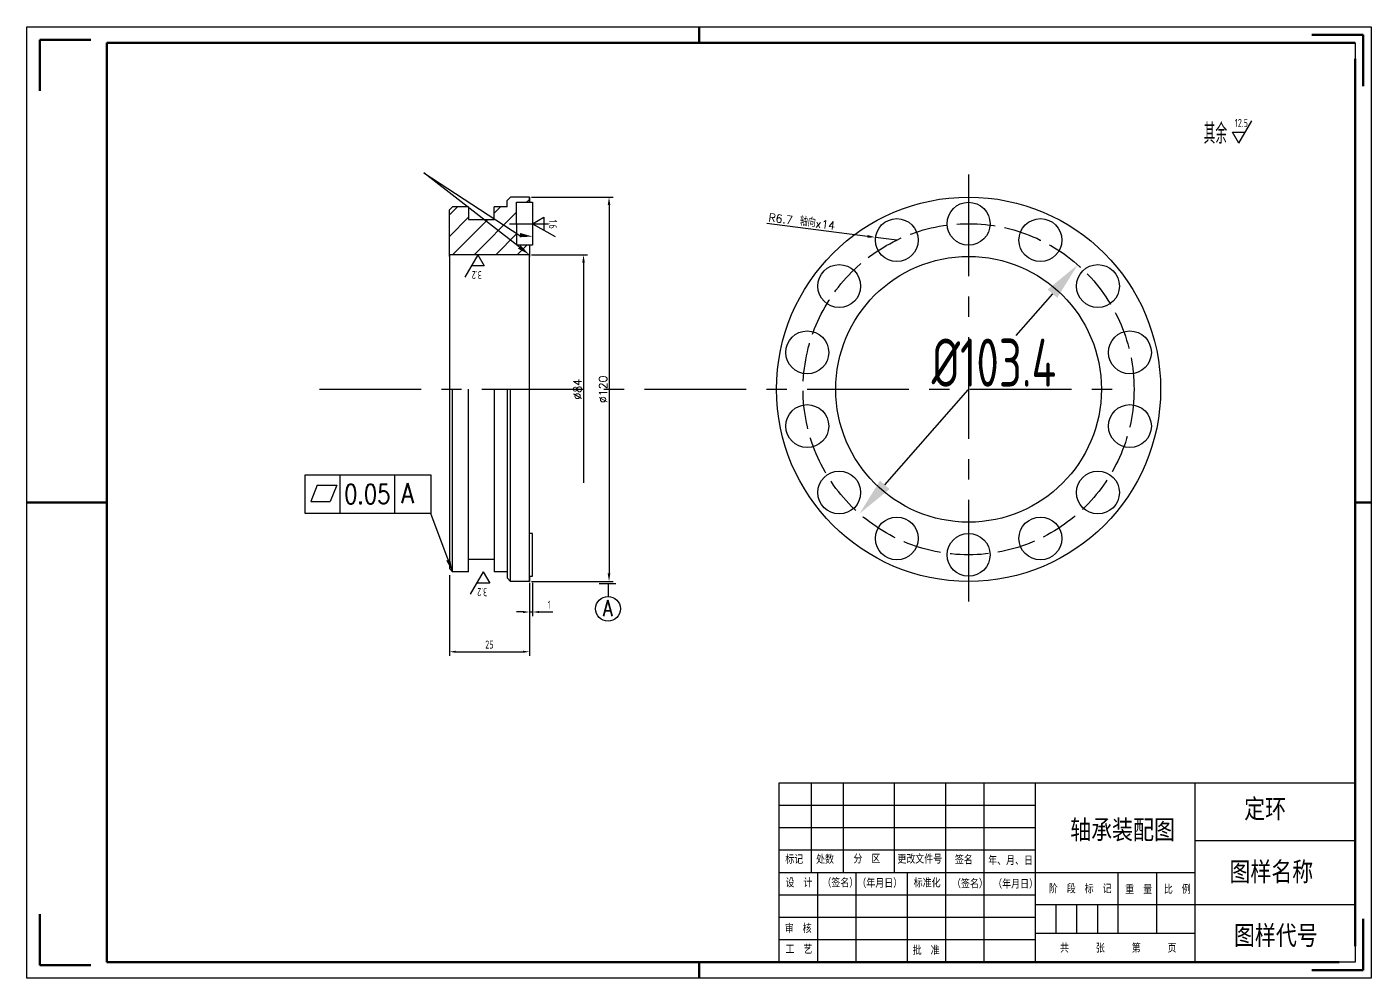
# Model space of a CAD drawing. Header units: millimetres. Extents: x 436 to 5898, y 1945 to 3729.
# Drawn here: x 3692.4 to 4112.4, y 1953 to 2250 of the extents above; entities that cross this region are included whole.
import ezdxf
from ezdxf import colors
from ezdxf.entities.mleader import LeaderData, LeaderLine
from ezdxf.math import Vec2, Vec3

# ---------------------------------------------------------------- set-up
doc = ezdxf.new("R2010")
doc.units = ezdxf.units.MM
doc.linetypes.add('ACAD_ISO02W100', pattern=[15, 12, -3])
doc.linetypes.add('CENTER', pattern=[50.8, 31.75, -6.35, 6.35, -6.35])
for name, color, linetype, lineweight in [('中心线层', 1, 'CENTER', 25), ('剖面线', 2, 'Continuous', 15), ('总内框线', 7, 'Continuous', 50), ('总外框线', 7, 'Continuous', 30), ('标注层', 3, 'Continuous', 25), ('虚线层', 4, 'ACAD_ISO02W100', 25)]:
    doc.layers.add(name, color=color, linetype=linetype, lineweight=lineweight)
doc.styles.get("Standard").update_dxf_attribs({"font": 'txt', "bigfont": 'gbcbig.shx'})
doc.styles.add('工程字', font='txt.shx', dxfattribs={"width": 0.8, "bigfont": 'gbcbig.shx'})
doc.styles.add('陈杰（2）', font='gbenor.shx', dxfattribs={"width": 0.8, "bigfont": 'gbcbig.shx'})
doc.dimstyles.new('ISO-25', dxfattribs={"dimtxt": 2.5, "dimasz": 2.5, "dimexe": 1.25, "dimexo": 0.625, "dimtad": 1, "dimdec": 3, "dimlfac": 2.222222, "dimtxsty": 'Standard', "dimcen": 2.5, "dimadec": 0, "dimazin": 0, "dimtp": -0.145, "dimtm": 0.18, "dimtfac": 1, "dimtdec": 3, "dimtmove": 1, "dimatfit": 3, "dimfxl": 1, "dimarcsym": 0})
doc.dimstyles.new('ISO-25$3', dxfattribs={"dimtxt": 15, "dimasz": 12, "dimexe": 1.25, "dimexo": 2, "dimgap": 1, "dimtad": 1, "dimtih": 1, "dimtoh": 1, "dimdec": 3, "dimlfac": 2.222222, "dimdsep": 46, "dimtxsty": '陈杰（2）', "dimcen": 2.5, "dimadec": 0, "dimazin": 0, "dimtp": -0.145, "dimtm": 0.18, "dimtfac": 1, "dimtdec": 3, "dimtmove": 2, "dimatfit": 3, "dimfxl": 1, "dimarcsym": 0})
doc.dimstyles.new('字体小精度小数点1', dxfattribs={"dimtxt": 2.5, "dimasz": 2, "dimexe": 1.25, "dimexo": 2, "dimgap": 1, "dimtad": 1, "dimdec": 1, "dimdsep": 46, "dimtxsty": '陈杰（2）', "dimcen": 2.5, "dimadec": 0, "dimazin": 0, "dimtfac": 1, "dimtdec": 1, "dimtmove": 0, "dimatfit": 1, "dimfxl": 1, "dimarcsym": 0})

# ---------------------------------------------------------------- blocks, each defined once
blk = doc.blocks.new('*U114')
blk.add_circle((0, 0), 6.7)
blk = doc.blocks.new('*U115')
at = {"color": 0, "linetype": 'ByBlock', "lineweight": -2, "transparency": 16777216}
for p, rotation in [((2793.81, 3280.5), 25.71428571428572), ((2838.67, 3280.5), 334.2857142857142), ((2775.82, 3266.16), 51.42857142857143), ((2856.66, 3266.16), 308.5714285714286), ((2765.83, 3245.43), 77.14285714285715), ((2866.64, 3245.43), 282.8571428571428), ((2765.83, 3222.42), 102.8571428571429), ((2866.64, 3222.42), 257.1428571428571), ((2775.82, 3201.69), 128.5714285714286), ((2856.66, 3201.69), 231.4285714285714), ((2793.81, 3187.34), 154.2857142857143), ((2838.67, 3187.34), 205.7142857142857), ((2816.24, 3182.22), 180)]:
    blk.add_blockref('*U114', p, dxfattribs=dict(at, rotation=rotation))
blk.add_blockref('*U114', (2816.24, 3285.62), dxfattribs=at)
blk = doc.blocks.new('*D116')
at = {"layer": 'Defpoints', "color": 0, "transparency": 16777216}
for p in [(3957.58, 2184.32), (3964.22, 2183.46)]:
    blk.add_point(p, dxfattribs=at)
at = {"layer": '标注层', "color": 0, "lineweight": -2, "transparency": 16777216}
for p, q in [((3923.61, 2188.7), (3955.1, 2184.64)), ((3964.22, 2183.46), (3957.58, 2184.32))]:
    blk.add_line(p, q, dxfattribs=at)
at = {"layer": '标注层', "color": 0, "transparency": 16777216}
blk.add_solid([(3955.15, 2185.05), (3955.04, 2184.23), (3957.58, 2184.32)], dxfattribs=at)
at = {"layer": '标注层', "color": 0, "transparency": 16777216, "insert": (3934.54, 2189.25), "char_height": 2.5, "attachment_point": 5, "rotation": 352.657}
blk.add_mtext('R6.7 轴向x14', dxfattribs=at)
blk = doc.blocks.new('*D117')
at = {"layer": 'Defpoints', "color": 0, "transparency": 16777216}
for p in [(3849.44, 2196.88), (3849.45, 2076.88), (3874.31, 2076.88)]:
    blk.add_point(p, dxfattribs=at)
at = {"layer": '标注层', "color": 0, "lineweight": -2, "transparency": 16777216}
for p, q in [((3850.07, 2196.88), (3875.56, 2196.88)), ((3874.31, 2194.38), (3874.31, 2079.38)), ((3850.07, 2076.88), (3875.56, 2076.88))]:
    blk.add_line(p, q, dxfattribs=at)
at = {"layer": '标注层', "color": 0, "transparency": 16777216}
for points in [[(3873.89, 2194.38), (3874.72, 2194.38), (3874.31, 2196.88)], [(3873.89, 2079.38), (3874.72, 2079.38), (3874.31, 2076.88)]]:
    blk.add_solid(points, dxfattribs=at)
at = {"layer": '标注层', "color": 0, "transparency": 16777216, "insert": (3872.43, 2136.88), "char_height": 2.5, "attachment_point": 5, "rotation": 90}
blk.add_mtext('%%C120', dxfattribs=at)
blk = doc.blocks.new('*D118')
at = {"layer": 'Defpoints', "color": 0, "transparency": 16777216}
for p in [(4020.75, 2175.75), (3952.56, 2098.02)]:
    blk.add_point(p, dxfattribs=at)
at = {"layer": '标注层', "color": 0, "lineweight": -2, "transparency": 16777216}
for p, q in [((4012.83, 2166.73), (4001.4, 2153.69)), ((3960.47, 2107.04), (3986.48, 2136.69))]:
    blk.add_line(p, q, dxfattribs=at)
at = {"layer": '标注层', "color": 0, "transparency": 16777216}
for points in [[(4011.33, 2168.04), (4014.34, 2165.41), (4020.75, 2175.75)], [(3958.97, 2108.36), (3961.97, 2105.72), (3952.56, 2098.02)]]:
    blk.add_solid(points, dxfattribs=at)
at = {"layer": '标注层', "color": 0, "transparency": 16777216, "insert": (3994.57, 2145.19), "char_height": 15, "attachment_point": 5, "style": '陈杰（2）'}
blk.add_mtext('%%C103.4', dxfattribs=at)
blk = doc.blocks.new('*D119')
at = {"layer": 'Defpoints', "color": 0, "transparency": 16777216}
for p in [(3824.44, 2080.88), (3849.44, 2078.48), (3849.44, 2054.93)]:
    blk.add_point(p, dxfattribs=at)
at = {"layer": '标注层', "color": 0, "lineweight": -2, "transparency": 16777216}
for p, q in [((3824.44, 2078.88), (3824.44, 2053.68)), ((3849.44, 2076.48), (3849.44, 2053.68)), ((3826.44, 2054.93), (3847.44, 2054.93))]:
    blk.add_line(p, q, dxfattribs=at)
at = {"layer": '标注层', "color": 0, "transparency": 16777216}
for points in [[(3826.44, 2055.26), (3826.44, 2054.59), (3824.44, 2054.93)], [(3847.44, 2055.26), (3847.44, 2054.59), (3849.44, 2054.93)]]:
    blk.add_solid(points, dxfattribs=at)
at = {"layer": '标注层', "color": 0, "transparency": 16777216, "insert": (3836.94, 2057.18), "char_height": 2.5, "attachment_point": 5, "style": '陈杰（2）'}
blk.add_mtext('25', dxfattribs=at)
blk = doc.blocks.new('*D120')
at = {"layer": 'Defpoints', "color": 0, "transparency": 16777216}
for p in [(3849.45, 2078.48), (3850.44, 2078.48), (3850.44, 2067.34)]:
    blk.add_point(p, dxfattribs=at)
at = {"layer": '标注层', "color": 0, "lineweight": -2, "transparency": 16777216}
for p, q in [((3849.45, 2076.48), (3849.45, 2066.09)), ((3850.44, 2076.48), (3850.44, 2066.09)), ((3847.45, 2067.34), (3845.45, 2067.34)), ((3849.45, 2067.34), (3850.44, 2067.34)), ((3852.44, 2067.34), (3856.77, 2067.34))]:
    blk.add_line(p, q, dxfattribs=at)
at = {"layer": '标注层', "color": 0, "transparency": 16777216}
for points in [[(3847.45, 2067.67), (3847.45, 2067), (3849.45, 2067.34)], [(3852.44, 2067.67), (3852.44, 2067), (3850.44, 2067.34)]]:
    blk.add_solid(points, dxfattribs=at)
at = {"layer": '标注层', "color": 0, "transparency": 16777216, "insert": (3855.61, 2069.59), "char_height": 2.5, "attachment_point": 5, "style": '陈杰（2）'}
blk.add_mtext('1', dxfattribs=at)

msp = doc.modelspace()

# ---------------------------------------------------------------- hatches: boundary and pattern name
at = {"layer": '剖面线'}
h = msp.add_hatch(dxfattribs=at)
h.set_pattern_fill('ANSI31', color=256, scale=1.5)
h.set_pattern_definition([(45, (1128.7417, -1097.041), (-3.367596, 3.367596), [])])
h.paths.add_polyline_path([(3845.44018, 2188.58335), (3845.44018, 2195.28335), (3849.44018, 2195.28335), (3849.44018, 2196.88335), (3846.34018, 2196.88335), (3843.54924, 2196.88333), (3842.44924, 2195.78333), (3842.44924, 2193.88335), (3838.44018, 2193.88335), (3838.44018, 2189.88335), (3830.44018, 2189.88335), (3830.44018, 2193.88335), (3824.44018, 2193.88335), (3824.44018, 2178.88335), (3849.44018, 2178.88335), (3849.44018, 2181.88335), (3845.44018, 2181.88335)])

# ---------------------------------------------------------------- linework, layer by layer
for p, q in [((4107.42215, 2245.02983), (4107.42215, 2060.02983)), ((3842.44924, 2195.78333), (3843.54924, 2196.88333)), ((3846.34018, 2196.88335), (3843.54924, 2196.88333)), ((3849.44018, 2196.88335), (3846.34018, 2196.88335)), ((3849.44018, 2195.28335), (3849.44018, 2196.88335)), ((3849.44018, 2195.28335), (3849.44018, 2196.88335)), ((3849.44924, 2196.88333), (3849.44924, 2195.28333)), ((3825.44018, 2193.88335), (3824.44018, 2192.88335)), ((3824.44018, 2178.38335), (3824.44018, 2192.88335)), ((3830.44018, 2193.88335), (3825.44018, 2193.88335)), ((3830.44018, 2193.88335), (3830.44018, 2189.88335)), ((3838.44018, 2189.88335), (3838.44018, 2193.88335)), ((3842.44924, 2193.88335), (3838.44018, 2193.88335)), ((3842.44924, 2193.88333), (3842.44924, 2195.78333)), ((3845.44018, 2195.28335), (3850.44018, 2195.28335)), ((3845.44018, 2195.28335), (3850.44018, 2195.28335)), ((3845.44018, 2188.58335), (3845.44018, 2195.28335)), ((3845.44018, 2195.28335), (3850.44018, 2195.28335)), ((3850.44018, 2195.28335), (3850.44018, 2181.88335)), ((3830.44018, 2189.88335), (3838.44018, 2189.88335)), ((3845.44018, 2188.58335), (3845.44018, 2181.88335)), ((3850.44018, 2181.88335), (3845.44018, 2181.88335)), ((3850.44018, 2181.88335), (3849.44018, 2181.88335)), ((3849.44018, 2181.88335), (3849.44018, 2178.38335)), ((3850.44018, 2181.88335), (3849.44018, 2181.88335)), ((3849.44018, 2178.88335), (3824.44018, 2178.88335)), ((3824.44018, 2178.88335), (3824.44018, 2080.88335)), ((3849.44018, 2091.88335), (3849.44018, 2178.88335)), ((3825.44018, 2079.88335), (3825.44018, 2136.88335)), ((3830.44018, 2079.88335), (3830.44018, 2136.88335)), ((3838.44018, 2136.88335), (3838.44018, 2079.88335)), ((3842.44924, 2136.88335), (3842.44924, 2077.98336)), ((3843.54924, 2076.88336), (3843.54924, 2136.88335)), ((3779.34612, 2098.1193), (3779.34612, 2110.11683)), ((3779.34612, 2110.11683), (3780.31767, 2110.11683)), ((3780.31767, 2110.11683), (3818.61895, 2110.11683)), ((3790.20032, 2110.11683), (3790.20032, 2098.1193)), ((3807.23507, 2110.11683), (3807.23507, 2098.1193)), ((3818.61895, 2110.11683), (3818.61895, 2098.1193)), ((3818.61895, 2098.1193), (3779.34612, 2098.1193)), ((3818.61895, 2098.1193), (3779.34612, 2098.1193)), ((3850.44018, 2091.88335), (3849.44018, 2091.88335)), ((3850.44018, 2091.88335), (3849.44018, 2091.88335)), ((3850.44018, 2091.88335), (3849.44018, 2091.88335)), ((3849.44924, 2076.88336), (3849.44924, 2091.88335)), ((3850.44018, 2078.48335), (3850.44018, 2091.88335)), ((3830.44018, 2083.88335), (3838.44018, 2083.88335)), ((3825.44018, 2079.88335), (3824.44018, 2080.88335)), ((3830.44018, 2079.88335), (3825.44018, 2079.88335)), ((3842.44924, 2079.88335), (3838.44018, 2079.88335)), ((3842.44924, 2077.98336), (3843.54924, 2076.88336)), ((3846.34018, 2076.88335), (3843.54924, 2076.88336)), ((3849.44018, 2076.88335), (3846.34018, 2076.88335)), ((3849.44018, 2078.48335), (3849.44018, 2076.88335)), ((3849.44018, 2078.48335), (3849.44018, 2076.88335)), ((3849.44924, 2078.48335), (3850.44018, 2078.48335)), ((3849.44924, 2078.48335), (3850.44018, 2078.48335)), ((3849.44924, 2078.48335), (3850.44018, 2078.48335)), ((3927.42215, 2014.02983), (4107.42215, 2014.02983)), ((3927.42215, 1958.02983), (3927.42215, 2014.02983)), ((3937.42215, 2014.02983), (3937.42215, 1986.02983)), ((3947.42215, 2014.02983), (3947.42215, 1986.02983)), ((3963.42215, 2014.02983), (3963.42215, 1986.02983)), ((3979.42215, 2014.02983), (3979.42215, 1986.02983)), ((3991.42215, 2014.02983), (3991.42215, 1958.02983)), ((4007.42215, 2014.02983), (4007.42215, 1958.02983)), ((4057.42215, 1958.02983), (4057.42215, 2014.02983)), ((4107.42215, 2014.02983), (4107.42215, 1958.02983)), ((3927.42215, 2007.02983), (4007.42215, 2007.02983)), ((3927.42215, 2000.02983), (4007.42215, 2000.02983)), ((4057.42215, 1996.02983), (4107.42215, 1996.02983)), ((3927.42215, 1993.02983), (4007.42215, 1993.02983)), ((3927.42215, 1986.02983), (4057.42215, 1986.02983)), ((3939.42215, 1986.02983), (3939.42215, 1958.02983)), ((3951.42215, 1986.02983), (3951.42215, 1958.02983)), ((3967.42215, 1986.02983), (3967.42215, 1958.02983)), ((3979.42215, 1986.02983), (3979.42215, 1958.02983)), ((4033.42215, 1967.02983), (4033.42215, 1986.02983)), ((4045.42215, 1967.02983), (4045.42215, 1986.02983)), ((3927.42215, 1979.02983), (4007.42215, 1979.02983)), ((4007.42215, 1976.02983), (4057.42215, 1976.02983)), ((4013.92215, 1976.02983), (4013.92215, 1967.02983)), ((4020.42215, 1976.02983), (4020.42215, 1967.02983)), ((4026.92215, 1976.02983), (4026.92215, 1967.02983)), ((4057.42215, 1976.02983), (4107.42215, 1976.02983)), ((3927.42215, 1972.02983), (4007.42215, 1972.02983)), ((4007.42215, 1967.02983), (4057.42215, 1967.02983)), ((3927.42215, 1965.02983), (4007.42215, 1965.02983)), ((4107.42215, 1958.02983), (3927.42215, 1958.02983))]:
    msp.add_line(p, q)
for radius in [60, 41.5]:
    msp.add_circle((3986.65225, 2136.88335), radius)
at = {"layer": '中心线层'}
for p, q in [((3986.65225, 2203.95223), (3986.65225, 2067.40268)), ((3843.23736, 2188.58335), (3855.44018, 2188.58335)), ((3783.81673, 2136.88335), (4037.06643, 2136.88335))]:
    msp.add_line(p, q, dxfattribs=at)
at = {"layer": '总内框线'}
for p, q in [((3902.42215, 2245.02983), (3902.42215, 2250.02983)), ((4109.92215, 2247.52983), (4093.92215, 2247.52983)), ((4109.92215, 2247.52983), (4109.92215, 2231.52983)), ((3696.42215, 2246.02983), (3696.42215, 2230.02983)), ((3696.42215, 2246.02983), (3712.42215, 2246.02983)), ((3717.42215, 1958.02983), (3717.42215, 2245.02983)), ((3717.42215, 2245.02983), (4107.42215, 2245.02983)), ((4107.42215, 2240.02983), (4107.42215, 1963.02983)), ((3692.42215, 2101.52983), (3717.42215, 2101.52983)), ((4107.42215, 2101.52983), (4112.42215, 2101.52983)), ((3696.42215, 1957.02983), (3696.42215, 1973.02983)), ((4109.92215, 1955.52983), (4109.92215, 1971.52983)), ((4102.42215, 1958.02983), (3717.42215, 1958.02983)), ((3902.42215, 1953.02983), (3902.42215, 1958.02983)), ((3696.42215, 1957.02983), (3712.42215, 1957.02983)), ((4109.92215, 1955.52983), (4093.92215, 1955.52983))]:
    msp.add_line(p, q, dxfattribs=at)
at = {"layer": '总外框线'}
for p, q in [((3692.42215, 1953.02983), (3692.42215, 2250.02983)), ((3692.42215, 2250.02983), (4112.42215, 2250.02983)), ((4112.42215, 2250.02983), (4112.42215, 1953.02983)), ((4112.42215, 1953.02983), (3692.42215, 1953.02983))]:
    msp.add_line(p, q, dxfattribs=at)
at = {"layer": '标注层'}
for p, q in [((4071.09468, 2213.69366), (4075.14217, 2220.69366)), ((4071.09468, 2213.69366), (4069.07093, 2217.19366)), ((4069.07093, 2217.19366), (4073.11843, 2217.19366)), ((3840.72063, 2185.62888, -104.03015), (3816.40736, 2204.43785, -104.03015)), ((3816.40736, 2204.43785, -104.03015), (3846.4528, 2184.91429)), ((3850.44018, 2188.58335), (3853.94018, 2190.60709)), ((3850.44018, 2188.58335), (3857.44018, 2184.53585)), ((3853.94018, 2190.60709), (3853.94018, 2186.5596)), ((3833.31979, 2178.88335), (3829.27229, 2171.88335)), ((3833.31979, 2178.88335), (3835.34353, 2175.38335)), ((3850.06518, 2178.88335), (3867.59708, 2178.88335)), ((3866.34708, 2176.38335), (3866.34708, 2107.68086)), ((3835.34353, 2175.38335), (3831.29604, 2175.38335)), ((3783.14169, 2106.94173), (3781.11078, 2101.82508)), ((3783.14169, 2106.94173), (3789.2316, 2106.94173)), ((3789.2316, 2106.94173), (3787.20068, 2101.82508)), ((3781.11078, 2101.82508), (3787.20068, 2101.82508)), ((3835.01756, 2079.88335), (3830.97006, 2072.88335)), ((3835.01756, 2079.88335), (3837.04131, 2076.38335)), ((3837.04131, 2076.38335), (3832.99381, 2076.38335)), ((3871.21159, 2076.22035), (3876.4502, 2076.22035)), ((3874.0698, 2076.22035), (3874.0698, 2072.31798))]:
    msp.add_line(p, q, dxfattribs=at)
at = {"layer": '标注层', "linetype": 'ByBlock', "lineweight": -2, "elevation": -104.03015}
msp.add_lwpolyline([(3846.27639, 2181.33088), (3840.72063, 2185.62888)], dxfattribs=at)
at = {"layer": '标注层'}
msp.add_circle((3873.99332, 2068.34621), 3.85759, dxfattribs=at)
for points in [[(3846.53453, 2185.67342), (3850.44018, 2184.58239), (3846.3918, 2184.34775)], [(3846.68432, 2181.85818, -104.03015), (3849.44018, 2178.88335, -104.03015), (3845.86847, 2180.80358, -104.03015)], [(3865.93042, 2176.38335), (3866.76375, 2176.38335), (3866.34708, 2178.88335)]]:
    msp.add_solid(points, dxfattribs=at)
at = {"layer": '虚线层'}
msp.add_circle((3986.65225, 2136.88335), 51.7, dxfattribs=at)

# ---------------------------------------------------------------- block references
msp.add_blockref('*U115', (1170.41366, -1097.04103))

# ---------------------------------------------------------------- texts
at = {"width": 93.0192856, "attachment_point": 1, "style": '陈杰（2）'}
for s, insert, char_height in [('{\\fSimSun|b0|i0|c134|p2;定环}', (4072.76562, 2008.91243), 6), ('{\\fSimSun|b0|i0|c134|p2;轴承装配图}', (4018.3895, 2002.39164), 6), ('{\\fSimSun|b0|i0|c134|p2;标记}', (3929.37697, 1991.47035), 2.5), ('{\\fSimSun|b0|i0|c134|p2;处数}', (3938.99811, 1991.48525), 2.5), ('{\\fSimSun|b0|i0|c134|p2;分\u3000区}', (3950.65907, 1991.60941), 2.5), ('{\\fSimSun|b0|i0|c134|p2;更改文件号}', (3964.39384, 1991.55478), 2.5), ('{\\fSimSun|b0|i0|c134|p2;签名}', (3982.37822, 1991.29653), 2.5), ('{\\fSimSun|b0|i0|c134|p2;年、月、日}', (3992.77279, 1991.10283), 2.5), ('{\\fSimSun|b0|i0|c134|p2;图样名称}', (4068.15254, 1989.26524), 6), ('{\\fSimSun|b0|i0|c134|p2;设\u3000计}', (3929.43647, 1984.1299), 2.5), ('{\\fSimSun|b0|i0|c134|p2;（签名）}', (3940.97843, 1984.1299), 2.5), ('{\\fSimSun|b0|i0|c134|p2;\u3000（年月日）}', (3949.10371, 1984.01567), 2.5), ('{\\fSimSun|b0|i0|c134|p2;标准化}', (3969.51038, 1984.115), 2.5), ('{\\fSimSun|b0|i0|c134|p2;（签名）}', (3981.4773, 1983.86667), 2.5), ('{\\fSimSun|b0|i0|c134|p2;（年月日）}', (3994.34515, 1983.76734), 2.5), ('{\\fSimSun|b0|i0|c134|p2;阶\u3000段\u3000标\u3000记}', (4011.72609, 1982.28237), 2.5), ('{\\fSimSun|b0|i0|c134|p2;比\u3000例}', (4047.66087, 1982.12344), 2.5), ('{\\fSimSun|b0|i0|c134|p2;重\u3000量}', (4035.60895, 1982.05391), 2.5), ('{\\fSimSun|b0|i0|c134|p2;审\u3000核}', (3929.23249, 1969.8612), 2.5), ('{\\fSimSun|b0|i0|c134|p2;图样代号}', (4069.55491, 1969.38939), 6), ('{\\fSimSun|b0|i0|c134|p2;工\u3000艺}', (3929.43647, 1963.37498), 2.5), ('{\\fSimSun|b0|i0|c134|p2;批\u3000准}', (3969.2044, 1963.05713), 2.5), ('{\\fSimSun|b0|i0|c134|p2;共\u3000\u3000\u3000张\u3000\u3000\u3000第\u3000\u3000\u3000页}', (4015.21928, 1963.7574), 2.5)]:
    msp.add_mtext(s, dxfattribs=dict(at, insert=insert, char_height=char_height))
at = {"layer": '标注层', "style": '工程字', "width": 0.8}
for s, height, p in [('0.05', 6.062367, (3791.51177, 2101.13764)), ('A', 6.33349, (3809.39344, 2101.28026))]:
    msp.add_text(s, height=height, dxfattribs=at).set_placement(p)
at = {"layer": '标注层', "insert": (4060.11951, 2219.85868), "char_height": 6.3335, "width": 11.0974874, "attachment_point": 1, "style": '陈杰（2）'}
msp.add_mtext('其余', dxfattribs=at)
at = {"layer": '标注层', "attachment_point": 1}
for s, width, gutter_width, insert, char_height, style in [('12.5', 12.1429296, 99.96479, (4069.8514, 2221.29447), 2.5, '陈杰（2）'), ('A', 3.2460629, 70.08104, (3872.42758, 2071.02018), 5, '工程字')]:
    msp.add_mtext_dynamic_manual_height_columns(s, width=width, gutter_width=gutter_width, heights=[0], dxfattribs=dict(at, insert=insert, char_height=char_height, style=style))
at = {"layer": '标注层', "char_height": 2.5, "attachment_point": 1, "style": '陈杰（2）'}
for s, insert, rotation in [('1.6', (3858.041, 2189.82662), 270), ('3.2', (3834.56306, 2171.28253), 180), ('3.2', (3836.26084, 2072.28253), 180)]:
    msp.add_mtext_dynamic_manual_height_columns(s, width=12.1429296, gutter_width=99.96479, heights=[0], dxfattribs=dict(at, insert=insert, rotation=rotation))
at = {"layer": '标注层', "insert": (3864.47208, 2136.88335, -111.65019), "char_height": 2.5, "attachment_point": 5, "rotation": 90}
msp.add_mtext('%%C84', dxfattribs=at)

# ---------------------------------------------------------------- dimensions: what is measured, and where the dimension line sits
at = {"layer": '标注层'}
dim = msp.add_linear_dim(base=(3874.30687, 2076.88336), p1=(3849.44018, 2196.88335), p2=(3849.44924, 2076.88336), angle=90, text='%%C120', dimstyle='ISO-25', dxfattribs=at)
dim.commit()
dim.dimension.update_dxf_attribs({"geometry": '*D117', "text_midpoint": (3872.43187, 2136.88335)})
dim = msp.add_radius_dim(center=(3964.22046, 2183.46344), mpoint=(3957.57541, 2184.31976), text='R6.7 轴向x14', dimstyle='ISO-25', dxfattribs=at)
dim.commit()
dim.dimension.update_dxf_attribs({"geometry": '*D116', "text_midpoint": (3934.29634, 2187.31963), "dimtype": 164})
dim = msp.add_diameter_dim_2p(p1=(3952.55548, 2098.02077), p2=(4020.74902, 2175.74593), text='%%C103.4', dimstyle='ISO-25$3', dxfattribs=at)
dim.commit()
dim.dimension.update_dxf_attribs({"geometry": '*D118', "text_midpoint": (3994.57284, 2145.18686), "dimtype": 163})
for base, p1, p2, picture, middle in [((3849.44018, 2054.92709), (3824.44018, 2080.88335), (3849.44018, 2078.48335), '*D119', (3836.94018, 2057.17709)), ((3850.44018, 2067.33702), (3849.44924, 2078.48335), (3850.44018, 2078.48335), '*D120', (3855.60685, 2069.58702))]:
    dim = msp.add_linear_dim(base=base, p1=p1, p2=p2, dimstyle='字体小精度小数点1', dxfattribs=at)
    dim.commit()
    dim.dimension.update_dxf_attribs({"geometry": picture, "text_midpoint": middle})

# ---------------------------------------------------------------- leaders
ml = msp.add_multileader_mtext('Standard', dxfattribs=at)
ml.set_content('', color=256)
ml.set_leader_properties()
ml.build(insert=Vec2(0, 0))
ml.multileader.update_dxf_attribs({"text_right_attachment_type": 6, "dogleg_length": 0.36})
ctx = ml.context
ctx.base_point, ctx.plane_origin = Vec3(3814.25895, 2100.1193), Vec3(3828.23766, 2079.88335)
ctx.right_attachment, ctx.text_align_type = 6, 2
notes = []
notes.append((ctx, [(0, (1, 1, 0), (3818.61895, 2098.1193), (-1, 0), 0.36, [(0, [(3825.44018, 2079.88335)], 0, [])])]))
ctx.mtext.insert, ctx.mtext.alignment, ctx.mtext.flow_direction = Vec3(3816.25895, 2102.1193), 3, 5
for ctx, leaders in notes:
    for number, flags, end, landing, length, lines in leaders:
        leader = LeaderData()
        leader.index, (leader.has_last_leader_line, leader.has_dogleg_vector, leader.attachment_direction) = number, flags
        leader.last_leader_point, leader.dogleg_vector, leader.dogleg_length = Vec3(end), Vec3(landing), length
        for number, points, colour, breaks in lines:
            line = LeaderLine()
            line.index, line.vertices, line.color, line.breaks = number, Vec3.list(points), colors.encode_raw_color(colour), breaks
            leader.lines.append(line)
        ctx.leaders.append(leader)

doc.saveas('drawing.dxf')
